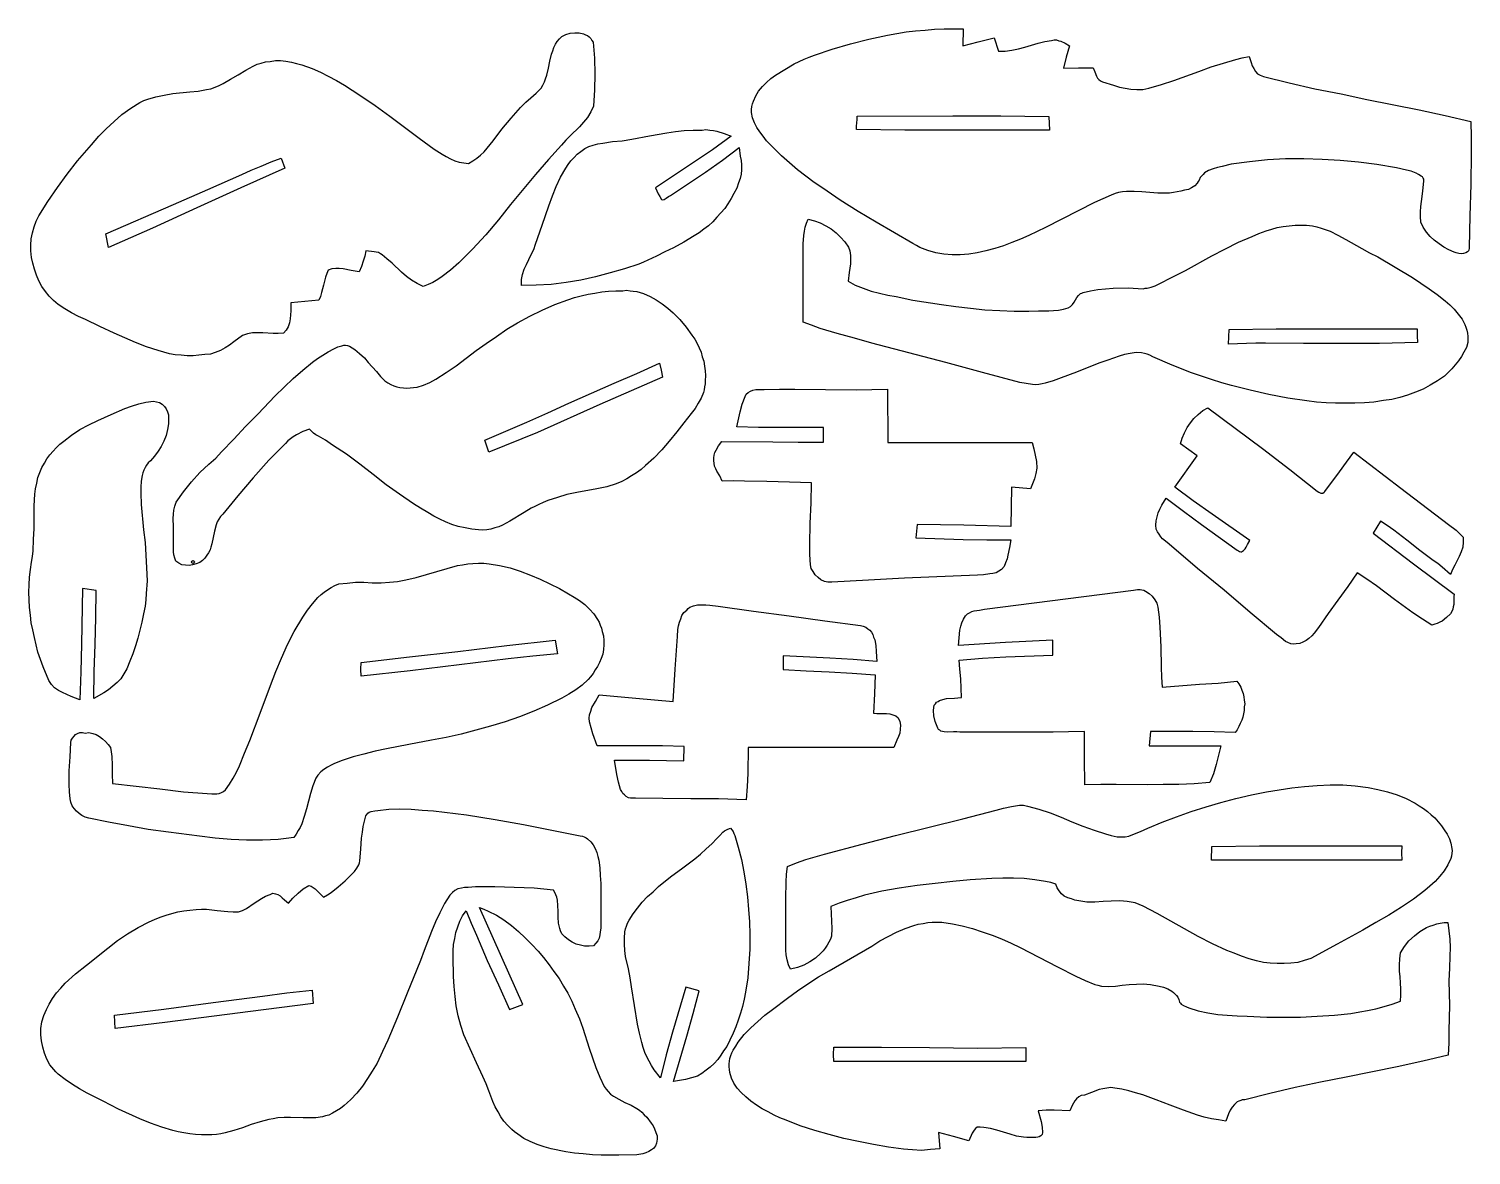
# Model space of a CAD drawing. Extents: x 0 to 156, y 0 to 371.
# Drawn here: x 2.2 to 154.3, y 252.5 to 371.2 of the extents above; entities that cross this region are included whole.
import ezdxf

# ---------------------------------------------------------------- set-up
doc = ezdxf.new("R2010")
doc.units = 0
doc.layers.get('0').update_dxf_attribs({"color": 1, "linetype": 'CONTINUOUS'})

msp = doc.modelspace()

# ---------------------------------------------------------------- linework, layer by layer
for points in [[(85.03, 368.49), (86.91, 369.12), (88.84, 369.66), (90.76, 370.16), (92.73, 370.58), (94.69, 370.92), (95.7, 371.04), (96.7, 371.12), (97.71, 371.21), (98.71, 371.25), (99.71, 371.25), (100.72, 371.25), (100.68, 369.45), (102.31, 369.87), (103.98, 370.29), (104.44, 368.91), (105.15, 368.91), (105.86, 368.99), (106.57, 369.16), (107.24, 369.33), (108.62, 369.74), (109.33, 369.91), (110.04, 370.04), (110.3, 370.08), (110.55, 370.08), (110.8, 370), (111.01, 369.95), (111.47, 369.74), (111.93, 369.45), (111.59, 368.28), (111.3, 367.11), (112.89, 367.15), (113.64, 367.15), (114.44, 367.15), (114.6, 366.73), (114.77, 366.27), (114.9, 366.06), (115.02, 365.9), (115.19, 365.77), (115.4, 365.65), (116.57, 365.31), (117.2, 365.1), (117.82, 364.98), (118.41, 364.89), (119.04, 364.85), (119.66, 364.85), (120.29, 364.98), (121.63, 365.39), (122.93, 365.81), (125.56, 366.77), (126.86, 367.23), (128.16, 367.65), (129.49, 368.03), (130.16, 368.2), (130.87, 368.32), (131.08, 367.69), (131.21, 367.36), (131.38, 367.07), (131.54, 366.77), (131.75, 366.52), (132.05, 366.36), (132.38, 366.23), (135.1, 365.56), (137.82, 364.93), (140.58, 364.39), (143.3, 363.8), (148.82, 362.72), (151.54, 362.13), (154.26, 361.5), (154.3, 359.83), (154.3, 358.16), (154.26, 354.85), (154.17, 351.55), (154.09, 348.2), (154.09, 348.08), (154.05, 347.95), (154, 347.83), (153.92, 347.74), (153.75, 347.62), (153.5, 347.58), (153.25, 347.53), (153, 347.58), (152.71, 347.62), (152.5, 347.7), (151.95, 347.95), (151.41, 348.25), (150.91, 348.58), (150.41, 348.96), (149.99, 349.37), (149.57, 349.83), (149.24, 350.34), (148.99, 350.88), (148.94, 351.47), (148.94, 351.97), (148.99, 352.51), (149.07, 353.06), (149.19, 354.14), (149.32, 355.23), (149.32, 355.4), (149.24, 355.52), (149.15, 355.65), (149.03, 355.73), (148.73, 355.9), (148.48, 356.03), (147.98, 356.23), (147.48, 356.36), (146.43, 356.61), (144.34, 356.95), (142.42, 357.2), (140.49, 357.36), (138.57, 357.49), (136.65, 357.53), (134.72, 357.53), (132.8, 357.45), (130.92, 357.24), (128.99, 356.99), (128.03, 356.74), (127.53, 356.65), (127.07, 356.49), (126.61, 356.32), (126.19, 356.07), (126.02, 355.9), (125.86, 355.73), (125.73, 355.57), (125.6, 355.31), (125.52, 355.15), (125.4, 354.98), (125.14, 354.69), (124.81, 354.48), (124.47, 354.31), (124.06, 354.23), (123.68, 354.14), (122.89, 353.98), (122.47, 353.93), (122.09, 353.93), (121.25, 353.93), (120.42, 353.98), (119.58, 354.06), (118.74, 354.1), (117.95, 354.1), (117.53, 354.06), (117.11, 353.98), (116.74, 353.89), (116.32, 353.72), (114.56, 352.93), (112.85, 352.05), (111.13, 351.17), (109.42, 350.3), (107.66, 349.46), (106.78, 349.08), (105.86, 348.71), (104.98, 348.37), (104.06, 348.08), (103.1, 347.83), (102.18, 347.62), (101.3, 347.49), (100.42, 347.41), (99.55, 347.41), (98.67, 347.49), (97.83, 347.62), (97, 347.87), (96.16, 348.2), (95.78, 348.41), (95.41, 348.62), (91.56, 350.88), (89.63, 352.01), (87.75, 353.18), (85.91, 354.44), (84.99, 355.06), (84.11, 355.73), (83.23, 356.4), (82.4, 357.11), (81.56, 357.87), (80.77, 358.62), (79.97, 359.45), (79.64, 359.92), (79.26, 360.38), (78.97, 360.84), (78.72, 361.34), (78.51, 361.88), (78.38, 362.42), (78.38, 362.76), (78.42, 363.05), (78.51, 363.34), (78.59, 363.64), (78.84, 364.18), (79.14, 364.68), (79.55, 365.19), (79.97, 365.6), (80.43, 366.02), (80.93, 366.36), (81.9, 366.98), (82.9, 367.57), (83.95, 368.07), (84.49, 368.28), (85.03, 368.49)], [(58.39, 370.46), (58.81, 370.66), (59.27, 370.79), (59.77, 370.83), (60.23, 370.83), (60.69, 370.71), (60.9, 370.62), (61.11, 370.54), (61.28, 370.41), (61.44, 370.25), (61.57, 370.04), (61.69, 369.83), (61.78, 368.99), (61.82, 368.15), (61.86, 366.48), (61.82, 364.81), (61.74, 363.09), (61.44, 362.51), (61.11, 361.92), (60.69, 361.42), (60.27, 360.92), (59.27, 359.96), (58.81, 359.5), (58.35, 358.99), (56.97, 357.49), (55.63, 355.9), (52.99, 352.72), (51.7, 351.13), (50.36, 349.54), (48.98, 348.04), (47.51, 346.57), (46.64, 345.82), (45.76, 345.15), (45.3, 344.82), (44.8, 344.52), (44.29, 344.31), (43.75, 344.1), (43.12, 344.4), (42.54, 344.77), (41.99, 345.15), (41.49, 345.61), (40.49, 346.53), (39.94, 346.99), (39.44, 347.41), (39.27, 347.53), (39.07, 347.66), (38.81, 347.7), (38.61, 347.74), (37.73, 347.83), (37.6, 347.28), (37.43, 346.74), (37.27, 346.2), (37.02, 345.65), (36.6, 345.69), (36.18, 345.78), (35.34, 345.95), (34.92, 345.99), (34.55, 345.99), (34.13, 345.95), (33.75, 345.82), (33.59, 345.44), (33.46, 345.07), (33.25, 344.23), (33.04, 343.44), (32.92, 343.02), (32.75, 342.64), (31.29, 342.52), (29.82, 342.35), (29.82, 341.51), (29.78, 341.09), (29.74, 340.67), (29.65, 340.26), (29.53, 339.84), (29.32, 339.5), (29.03, 339.17), (28.48, 339.13), (27.94, 339.13), (26.85, 339.21), (26.31, 339.21), (25.76, 339.21), (25.22, 339.09), (24.72, 338.92), (23.8, 338.25), (23.34, 337.91), (22.88, 337.62), (22.38, 337.33), (21.83, 337.12), (21.33, 336.95), (20.75, 336.91), (20.12, 336.83), (19.49, 336.79), (18.86, 336.79), (18.24, 336.83), (17.61, 336.87), (17.02, 336.99), (16.4, 337.16), (15.81, 337.33), (14.6, 337.71), (13.43, 338.17), (12.3, 338.67), (11.17, 339.17), (9.66, 339.88), (8.16, 340.59), (7.4, 340.93), (6.69, 341.3), (5.98, 341.72), (5.27, 342.18), (4.77, 342.6), (4.31, 343.06), (3.93, 343.56), (3.56, 344.1), (3.22, 344.69), (2.97, 345.28), (2.76, 345.9), (2.59, 346.53), (2.47, 347.16), (2.38, 347.83), (2.38, 348.45), (2.43, 349.12), (2.55, 349.75), (2.72, 350.38), (2.93, 350.96), (3.22, 351.55), (4.18, 353.06), (5.19, 354.52), (6.23, 355.94), (7.32, 357.32), (8.78, 359.04), (9.54, 359.92), (10.33, 360.71), (11.17, 361.5), (12, 362.22), (12.92, 362.88), (13.89, 363.47), (14.3, 363.68), (14.72, 363.85), (15.56, 364.1), (16.44, 364.27), (17.36, 364.43), (19.16, 364.6), (20.03, 364.68), (20.91, 364.85), (21.37, 364.93), (21.83, 365.1), (22.25, 365.27), (22.67, 365.48), (23.46, 365.94), (24.26, 366.4), (25.05, 366.9), (25.85, 367.32), (26.27, 367.53), (26.69, 367.65), (27.15, 367.78), (27.61, 367.82), (28.19, 367.9), (28.73, 367.9), (29.28, 367.86), (29.86, 367.74), (30.41, 367.61), (30.95, 367.44), (32.04, 367.07), (32.92, 366.69), (33.75, 366.27), (34.63, 365.81), (35.47, 365.31), (37.1, 364.27), (38.69, 363.18), (40.24, 362.05), (41.78, 360.88), (43.33, 359.71), (44.92, 358.58), (45.76, 358.03), (46.18, 357.78), (46.64, 357.53), (47.1, 357.32), (47.56, 357.2), (48.06, 357.11), (48.56, 357.07), (49.02, 357.32), (49.44, 357.61), (49.82, 357.95), (50.19, 358.28), (51.15, 359.45), (52.07, 360.67), (53.04, 361.84), (54.04, 362.97), (54.58, 363.51), (55.13, 363.97), (55.67, 364.47), (56.21, 364.98), (56.38, 365.31), (56.55, 365.65), (56.67, 365.98), (56.8, 366.36), (56.97, 367.11), (57.13, 367.86), (57.3, 368.57), (57.43, 368.95), (57.55, 369.28), (57.72, 369.62), (57.89, 369.91), (58.14, 370.2), (58.39, 370.46)], [(89.55, 362.05), (99.63, 362.09), (104.69, 362.09), (109.75, 362.01), (109.84, 360.58), (104.73, 360.58), (99.63, 360.58), (94.57, 360.58), (89.47, 360.63), (89.47, 361), (89.51, 361.34), (89.55, 361.71), (89.55, 362.05)], [(65.79, 359.62), (67.63, 359.96), (69.47, 360.29), (70.39, 360.42), (71.31, 360.54), (72.23, 360.58), (73.2, 360.58), (73.57, 360.63), (73.99, 360.58), (74.37, 360.54), (74.74, 360.46), (75.5, 360.21), (76.25, 359.92), (74.28, 358.49), (72.28, 357.15), (68.26, 354.48), (68.55, 353.85), (68.72, 353.56), (68.89, 353.26), (69.01, 353.22), (69.18, 353.26), (69.39, 353.39), (69.64, 353.56), (69.85, 353.68), (73.53, 356.15), (75.33, 357.41), (76.21, 358.07), (77.09, 358.74), (77.21, 357.82), (77.29, 357.36), (77.34, 356.9), (77.34, 356.4), (77.29, 355.94), (77.21, 355.48), (77.04, 355.02), (76.83, 354.44), (76.54, 353.89), (76.25, 353.35), (75.91, 352.8), (75.58, 352.3), (75.16, 351.84), (74.74, 351.38), (74.33, 350.92), (73.87, 350.5), (73.36, 350.13), (72.86, 349.75), (72.36, 349.42), (71.27, 348.75), (70.18, 348.16), (69.26, 347.74), (68.39, 347.28), (67.47, 346.87), (67.01, 346.66), (66.5, 346.45), (65, 345.95), (63.49, 345.53), (61.94, 345.11), (60.4, 344.77), (58.85, 344.52), (57.26, 344.31), (55.67, 344.23), (54.12, 344.19), (54.12, 344.82), (54.25, 345.36), (54.42, 345.9), (54.67, 346.41), (55.17, 347.45), (55.42, 347.99), (55.63, 348.54), (56.3, 350.55), (57.01, 352.6), (57.39, 353.64), (57.8, 354.64), (58.26, 355.61), (58.81, 356.57), (59.06, 356.95), (59.35, 357.32), (59.69, 357.7), (60.02, 358.03), (60.4, 358.33), (60.82, 358.62), (61.23, 358.83), (61.69, 358.99), (62.2, 359.12), (62.7, 359.2), (63.74, 359.37), (64.75, 359.45), (65.79, 359.62)], [(24.64, 355.9), (25.64, 356.36), (26.69, 356.78), (27.73, 357.24), (28.78, 357.61), (29.19, 356.57), (24.55, 354.48), (19.91, 352.39), (15.22, 350.25), (10.58, 348.2), (10.29, 349.63), (17.44, 352.72), (21.04, 354.31), (24.64, 355.9)], [(84.36, 351.17), (85.03, 351.01), (85.62, 350.8), (86.25, 350.5), (86.79, 350.17), (87.33, 349.75), (87.79, 349.29), (88.25, 348.79), (88.63, 348.25), (88.76, 347.83), (88.84, 347.37), (88.84, 346.95), (88.84, 346.49), (88.71, 345.57), (88.59, 344.65), (89.34, 344.23), (90.18, 343.9), (91.01, 343.6), (91.89, 343.39), (92.77, 343.18), (93.65, 343.02), (95.41, 342.64), (98.42, 342.18), (99.96, 341.97), (101.51, 341.8), (103.02, 341.64), (104.57, 341.55), (106.11, 341.47), (107.66, 341.47), (108.66, 341.51), (109.75, 341.51), (110.25, 341.55), (110.76, 341.6), (111.3, 341.68), (111.8, 341.85), (112.05, 341.97), (112.26, 342.18), (112.43, 342.43), (112.55, 342.68), (112.72, 342.93), (112.89, 343.14), (113.1, 343.35), (113.22, 343.39), (113.39, 343.44), (114.14, 343.64), (114.94, 343.77), (115.73, 343.85), (116.53, 343.9), (118.12, 343.94), (119.71, 343.85), (119.92, 343.9), (120.13, 343.9), (120.54, 344.02), (120.96, 344.15), (121.38, 344.36), (122.76, 345.07), (124.18, 345.78), (126.94, 347.33), (128.32, 348.04), (129.75, 348.75), (131.21, 349.37), (131.92, 349.67), (132.67, 349.96), (133.26, 350.13), (133.84, 350.3), (134.47, 350.42), (135.1, 350.5), (135.73, 350.55), (136.31, 350.55), (136.94, 350.55), (137.57, 350.5), (138.03, 350.38), (138.49, 350.25), (139.41, 349.92), (140.24, 349.5), (141.08, 349.04), (142.75, 348.08), (143.59, 347.62), (144.47, 347.2), (146.27, 346.11), (148.11, 345.02), (148.99, 344.44), (149.86, 343.85), (150.7, 343.23), (151.54, 342.56), (152.04, 342.14), (152.5, 341.68), (152.92, 341.18), (153.34, 340.63), (153.63, 340.09), (153.75, 339.8), (153.84, 339.5), (153.92, 339.17), (153.96, 338.83), (153.96, 338.5), (153.96, 338.17), (153.8, 337.66), (153.54, 337.16), (153.29, 336.7), (152.96, 336.24), (152.62, 335.82), (152.25, 335.4), (151.49, 334.65), (150.74, 334.15), (149.99, 333.69), (149.24, 333.27), (148.44, 332.94), (147.6, 332.64), (146.77, 332.39), (145.93, 332.18), (145.05, 332.06), (144.05, 331.89), (143.05, 331.81), (142.04, 331.77), (141, 331.77), (139.99, 331.77), (138.99, 331.81), (137.98, 331.89), (136.98, 332.02), (134.97, 332.31), (132.97, 332.69), (131, 333.15), (129.03, 333.65), (127.99, 333.94), (126.9, 334.28), (124.81, 334.99), (122.76, 335.78), (120.71, 336.66), (120.42, 336.83), (120.13, 336.95), (119.83, 337.04), (119.54, 337.08), (118.95, 337.12), (118.33, 337.04), (117.74, 336.91), (117.16, 336.74), (115.98, 336.33), (115.15, 336.03), (114.31, 335.74), (112.68, 335.07), (111.05, 334.44), (110.21, 334.15), (109.38, 333.9), (109.04, 333.82), (108.71, 333.77), (108.37, 333.73), (108.04, 333.77), (107.37, 333.86), (106.7, 333.98), (102.77, 335.03), (98.88, 336.07), (94.99, 337.08), (91.1, 338.12), (89.26, 338.63), (87.42, 339.13), (85.62, 339.67), (84.74, 340.01), (83.86, 340.34), (83.86, 344.02), (83.86, 347.7), (83.86, 348.58), (83.9, 349.46), (83.99, 349.92), (84.07, 350.34), (84.2, 350.76), (84.36, 351.17)], [(53.7, 340.26), (55, 340.97), (56.3, 341.6), (57.64, 342.18), (59.02, 342.68), (59.73, 342.93), (60.44, 343.1), (61.15, 343.27), (61.86, 343.39), (62.61, 343.52), (63.32, 343.6), (64.08, 343.64), (64.83, 343.64), (65.21, 343.69), (65.58, 343.64), (65.92, 343.6), (66.29, 343.56), (67.01, 343.35), (67.72, 343.02), (68.34, 342.68), (68.97, 342.26), (69.56, 341.8), (70.14, 341.3), (70.85, 340.59), (71.52, 339.8), (72.11, 338.96), (72.4, 338.54), (72.65, 338.08), (72.86, 337.62), (73.07, 337.16), (73.2, 336.66), (73.36, 336.2), (73.45, 335.7), (73.49, 335.2), (73.53, 334.69), (73.49, 334.15), (73.49, 333.82), (73.45, 333.52), (73.41, 333.19), (73.32, 332.9), (73.07, 332.31), (72.78, 331.77), (72.44, 331.22), (72.02, 330.68), (71.27, 329.72), (70.52, 328.75), (69.72, 327.79), (68.93, 326.87), (68.09, 325.99), (67.21, 325.2), (66.75, 324.78), (66.25, 324.45), (65.75, 324.11), (65.25, 323.82), (64.71, 323.53), (64.12, 323.28), (63.12, 322.98), (62.07, 322.77), (59.98, 322.36), (58.93, 322.15), (57.93, 321.85), (56.93, 321.52), (56.42, 321.31), (55.96, 321.1), (55.55, 320.89), (55.17, 320.72), (54.42, 320.26), (52.91, 319.34), (52.12, 318.93), (51.74, 318.76), (51.32, 318.63), (50.9, 318.51), (50.48, 318.42), (50.02, 318.38), (49.61, 318.42), (48.89, 318.51), (48.18, 318.63), (47.47, 318.8), (46.8, 319.01), (46.13, 319.26), (45.51, 319.55), (44.88, 319.89), (44.25, 320.26), (43.5, 320.72), (42.75, 321.18), (41.28, 322.19), (39.86, 323.19), (38.48, 324.28), (37.1, 325.37), (35.68, 326.41), (34.21, 327.37), (33.46, 327.88), (32.71, 328.29), (32.46, 328.46), (32.21, 328.63), (32, 328.84), (31.79, 329.05), (31.08, 328.8), (30.41, 328.46), (30.07, 328.25), (29.78, 328.04), (29.49, 327.83), (29.24, 327.54), (28.36, 326.66), (27.48, 325.78), (25.85, 323.9), (24.22, 322.02), (22.63, 320.1), (22.38, 319.85), (22.21, 319.55), (22.04, 319.26), (21.92, 318.97), (21.75, 318.3), (21.62, 317.63), (21.46, 316.96), (21.37, 316.62), (21.29, 316.33), (21.12, 316), (20.95, 315.75), (20.75, 315.45), (20.49, 315.2), (20.2, 314.99), (19.83, 314.83), (19.45, 314.74), (19.07, 314.66), (18.7, 314.7), (18.32, 314.74), (17.99, 314.91), (17.69, 315.12), (17.57, 315.45), (17.48, 315.79), (17.44, 316.12), (17.44, 316.5), (17.44, 317.21), (17.44, 317.92), (17.44, 318.34), (17.44, 318.76), (17.4, 319.64), (17.44, 320.1), (17.48, 320.51), (17.57, 320.93), (17.73, 321.35), (18.49, 322.44), (19.32, 323.48), (20.2, 324.49), (21.16, 325.37), (21.88, 325.99), (22.5, 326.66), (23.8, 328), (25.01, 329.34), (26.31, 330.64), (28.15, 332.56), (29.11, 333.48), (30.07, 334.4), (31.08, 335.28), (32.08, 336.12), (32.62, 336.49), (33.17, 336.83), (33.75, 337.2), (34.34, 337.5), (34.76, 337.71), (35.18, 337.83), (35.39, 337.91), (35.59, 337.91), (35.8, 337.87), (36.01, 337.79), (36.56, 337.45), (37.06, 337.04), (37.56, 336.58), (37.98, 336.07), (38.86, 335.11), (39.27, 334.61), (39.73, 334.15), (40.03, 333.94), (40.36, 333.77), (40.66, 333.61), (40.99, 333.52), (41.32, 333.44), (41.7, 333.4), (42.04, 333.36), (42.41, 333.4), (42.75, 333.44), (43.12, 333.48), (43.79, 333.69), (44.46, 333.98), (45.09, 334.32), (46.18, 335.03), (47.26, 335.74), (49.36, 337.33), (50.4, 338.08), (51.49, 338.83), (52.58, 339.59), (53.7, 340.26)], [(128.78, 339.55), (133.72, 339.63), (138.7, 339.63), (148.61, 339.63), (148.61, 338.88), (148.65, 338.17), (144.64, 338.08), (140.62, 338.08), (136.6, 338.08), (132.59, 338.12), (131.59, 338.12), (130.62, 338.08), (128.7, 338), (128.74, 338.79), (128.78, 339.55)], [(59.14, 331.77), (61.53, 332.85), (63.91, 333.9), (66.29, 334.9), (68.68, 335.99), (68.85, 335.28), (69.01, 334.53), (65.71, 333.1), (62.4, 331.64), (55.84, 328.71), (50.69, 326.62), (50.28, 327.88), (54.71, 329.8), (56.93, 330.76), (59.14, 331.77)], [(77.71, 332.48), (77.84, 332.73), (78.05, 332.9), (78.3, 333.06), (78.55, 333.15), (78.84, 333.23), (79.14, 333.23), (79.72, 333.23), (81.35, 333.27), (82.98, 333.27), (86.2, 333.23), (89.47, 333.19), (91.1, 333.23), (92.73, 333.27), (92.77, 327.63), (108, 327.63), (108.16, 326.96), (108.33, 326.29), (108.46, 325.62), (108.5, 324.95), (108.37, 324.36), (108.25, 323.82), (108.04, 323.28), (107.83, 322.77), (105.82, 322.94), (105.74, 318.8), (100.8, 318.93), (95.87, 319.01), (95.78, 318.3), (95.74, 317.59), (100.72, 317.42), (103.23, 317.38), (105.74, 317.38), (105.61, 316.58), (105.44, 315.75), (105.36, 315.37), (105.19, 314.95), (105.03, 314.58), (104.77, 314.24), (104.48, 314.07), (104.19, 313.91), (103.85, 313.82), (103.52, 313.78), (102.85, 313.7), (102.22, 313.66), (94.53, 313.32), (90.72, 313.11), (86.87, 312.9), (86.45, 312.9), (86.08, 312.99), (85.7, 313.15), (85.41, 313.4), (85.12, 313.7), (84.91, 314.03), (84.7, 314.37), (84.61, 314.74), (84.53, 315.83), (84.53, 316.92), (84.57, 319.09), (84.7, 321.27), (84.74, 323.4), (82.4, 323.44), (80.01, 323.53), (77.67, 323.57), (76.5, 323.61), (75.29, 323.57), (75.04, 324.11), (74.74, 324.61), (74.62, 324.86), (74.49, 325.16), (74.45, 325.45), (74.41, 325.7), (74.41, 326.04), (74.45, 326.29), (74.53, 326.58), (74.66, 326.83), (74.91, 327.29), (75.25, 327.75), (80.64, 327.71), (83.32, 327.67), (85.99, 327.67), (85.99, 329.21), (81.44, 329.21), (79.14, 329.21), (76.83, 329.3), (77.21, 330.89), (77.42, 331.68), (77.71, 332.48)], [(9.45, 329.97), (10.87, 330.59), (12.3, 331.22), (13.01, 331.47), (13.76, 331.72), (14.51, 331.89), (15.31, 331.98), (15.64, 331.93), (15.94, 331.85), (16.23, 331.68), (16.48, 331.43), (16.65, 331.18), (16.81, 330.89), (16.9, 330.55), (16.9, 330.22), (16.9, 329.59), (16.81, 329.01), (16.65, 328.38), (16.4, 327.79), (16.14, 327.21), (15.81, 326.71), (15.43, 326.2), (15.02, 325.7), (14.76, 325.49), (14.6, 325.24), (14.43, 324.99), (14.3, 324.74), (14.18, 324.45), (14.14, 324.15), (14.01, 323.57), (13.97, 322.94), (13.97, 322.31), (14.01, 321.1), (14.26, 318.42), (14.43, 317.08), (14.51, 315.75), (14.6, 314.41), (14.64, 313.07), (14.56, 311.73), (14.51, 311.06), (14.43, 310.39), (14.26, 309.56), (14.1, 308.68), (13.89, 307.84), (13.68, 307), (13.43, 306.21), (13.13, 305.37), (12.84, 304.58), (12.51, 303.78), (12.21, 303.24), (11.88, 302.74), (11.5, 302.32), (11.04, 301.94), (10.58, 301.57), (10.08, 301.23), (9.03, 300.65), (9.08, 303.49), (9.16, 306.34), (9.24, 309.18), (9.29, 312.02), (7.82, 312.23), (7.74, 306.38), (7.65, 303.45), (7.57, 300.52), (6.65, 300.86), (6.19, 301.07), (5.73, 301.27), (5.31, 301.48), (4.89, 301.78), (4.56, 302.11), (4.27, 302.53), (3.68, 303.99), (3.14, 305.54), (2.93, 306.29), (2.76, 307.09), (2.59, 307.88), (2.43, 308.64), (2.34, 309.43), (2.26, 310.23), (2.22, 311.06), (2.17, 311.86), (2.22, 312.65), (2.26, 313.45), (2.34, 314.24), (2.47, 315.04), (2.55, 315.62), (2.64, 316.21), (2.68, 317.42), (2.72, 318.59), (2.72, 319.8), (2.72, 320.97), (2.8, 322.19), (2.89, 322.77), (3.01, 323.36), (3.14, 323.94), (3.35, 324.49), (3.56, 324.99), (3.81, 325.45), (4.06, 325.91), (4.39, 326.33), (4.73, 326.71), (5.06, 327.08), (5.44, 327.46), (5.86, 327.79), (6.69, 328.42), (7.57, 329.01), (8.49, 329.51), (9.45, 329.97)], [(126.52, 331.31), (132.3, 327), (135.18, 324.78), (138.07, 322.52), (138.24, 322.4), (138.44, 322.31), (138.57, 322.31), (138.65, 322.31), (138.78, 322.4), (138.86, 322.48), (140.41, 324.53), (141.16, 325.58), (141.92, 326.62), (146.89, 322.82), (151.91, 319.01), (152.71, 318.38), (153.08, 318.05), (153.46, 317.67), (153.46, 317.42), (153.46, 317.13), (153.42, 316.62), (153.25, 316.12), (153.04, 315.62), (152.58, 314.7), (152.33, 314.24), (152.12, 313.74), (151.24, 314.49), (150.78, 314.87), (150.28, 315.2), (148.9, 316.25), (147.52, 317.34), (146.14, 318.38), (145.43, 318.88), (144.72, 319.34), (143.97, 318.09), (148.23, 314.83), (152.5, 311.65), (152.46, 311.4), (152.46, 311.1), (152.46, 310.56), (152.41, 310.31), (152.37, 310.06), (152.25, 309.81), (152.12, 309.56), (151.7, 309.18), (151.24, 308.8), (150.99, 308.68), (150.7, 308.55), (150.45, 308.47), (150.16, 308.39), (149.15, 309.01), (148.15, 309.68), (146.22, 311.1), (144.3, 312.53), (143.3, 313.24), (142.29, 313.91), (141.29, 312.44), (140.24, 311.02), (139.2, 309.6), (138.19, 308.13), (137.73, 307.55), (137.48, 307.26), (137.19, 306.96), (136.9, 306.75), (136.56, 306.59), (136.23, 306.46), (135.85, 306.42), (135.52, 306.38), (135.27, 306.42), (134.97, 306.54), (134.72, 306.67), (134.26, 307.05), (133.76, 307.38), (131, 309.72), (128.24, 312.07), (125.44, 314.37), (122.68, 316.71), (122.22, 317.08), (121.76, 317.5), (121.55, 317.71), (121.38, 317.96), (121.21, 318.21), (121.09, 318.51), (121.05, 318.93), (121.09, 319.39), (121.17, 319.8), (121.3, 320.22), (121.46, 320.6), (121.67, 321.02), (122.13, 321.77), (123.97, 320.39), (125.86, 319.01), (129.62, 316.29), (129.75, 316.21), (129.87, 316.16), (130, 316.12), (130.08, 316.12), (130.29, 316.25), (130.46, 316.42), (130.58, 316.62), (130.71, 316.88), (130.96, 317.29), (126.98, 320.1), (124.98, 321.48), (123.05, 322.94), (125.4, 326.24), (123.64, 327.5), (123.81, 328.09), (124.06, 328.67), (124.35, 329.21), (124.68, 329.72), (125.06, 330.18), (125.52, 330.59), (125.98, 331.01), (126.52, 331.31)], [(41.95, 313.15), (43.04, 313.4), (44.13, 313.74), (46.3, 314.37), (47.39, 314.66), (47.93, 314.74), (48.48, 314.83), (49.02, 314.87), (49.61, 314.91), (50.15, 314.91), (50.74, 314.83), (51.82, 314.66), (52.95, 314.41), (54, 314.07), (55.09, 313.66), (56.09, 313.24), (57.13, 312.74), (58.14, 312.23), (59.1, 311.69), (59.69, 311.35), (60.27, 310.98), (60.82, 310.56), (61.32, 310.06), (61.78, 309.56), (62.15, 308.97), (62.32, 308.68), (62.45, 308.39), (62.57, 308.05), (62.66, 307.72), (62.78, 307.26), (62.82, 306.75), (62.82, 306.29), (62.78, 305.83), (62.7, 305.33), (62.53, 304.87), (62.36, 304.45), (62.15, 304.04), (61.9, 303.66), (61.69, 303.28), (61.4, 302.95), (61.15, 302.65), (60.52, 302.07), (59.85, 301.57), (59.14, 301.11), (58.39, 300.69), (56.88, 299.94), (55.42, 299.31), (53.91, 298.72), (52.41, 298.18), (50.86, 297.72), (49.31, 297.3), (47.77, 296.88), (46.18, 296.55), (44.63, 296.26), (42.24, 295.8), (39.9, 295.34), (38.69, 295.08), (37.52, 294.79), (36.39, 294.5), (35.22, 294.12), (34.42, 293.79), (34.05, 293.62), (33.67, 293.41), (33.29, 293.16), (32.96, 292.91), (32.67, 292.57), (32.46, 292.24), (32.12, 291.45), (31.87, 290.65), (31.45, 289.02), (31.2, 288.22), (30.95, 287.43), (30.78, 287.05), (30.58, 286.72), (30.37, 286.34), (30.11, 286.01), (29.32, 285.88), (28.48, 285.8), (27.65, 285.76), (26.81, 285.72), (25.14, 285.72), (23.51, 285.8), (21.83, 285.92), (20.16, 286.13), (16.9, 286.55), (14.76, 286.84), (12.67, 287.22), (10.58, 287.6), (8.49, 288.02), (8.11, 288.14), (7.78, 288.31), (7.49, 288.52), (7.19, 288.77), (6.94, 289.06), (6.73, 289.35), (6.61, 289.73), (6.52, 290.07), (6.48, 290.82), (6.44, 291.57), (6.44, 293.03), (6.52, 294.5), (6.61, 296), (6.65, 296.26), (6.78, 296.46), (6.94, 296.67), (7.11, 296.84), (7.32, 296.97), (7.57, 297.05), (7.82, 297.05), (8.11, 297.01), (8.49, 297.05), (8.91, 296.97), (9.29, 296.84), (9.62, 296.63), (9.95, 296.38), (10.25, 296.13), (10.54, 295.8), (10.79, 295.5), (10.87, 295.04), (10.92, 294.54), (10.96, 293.62), (10.96, 292.66), (11, 291.7), (15.98, 291.11), (18.49, 290.82), (21, 290.65), (21.46, 290.61), (22, 290.61), (22.25, 290.65), (22.5, 290.73), (22.71, 290.86), (22.92, 291.03), (23.34, 291.61), (23.72, 292.24), (24.09, 292.87), (24.38, 293.54), (24.93, 294.88), (25.47, 296.21), (26.56, 299.1), (27.65, 302.03), (28.23, 303.49), (28.82, 304.91), (29.45, 306.34), (30.16, 307.72), (31.08, 309.22), (31.58, 309.97), (32.08, 310.64), (32.67, 311.31), (33, 311.61), (33.34, 311.86), (33.67, 312.11), (34.05, 312.36), (34.46, 312.57), (34.88, 312.74), (35.76, 312.82), (36.64, 312.9), (37.52, 312.9), (38.4, 312.86), (39.32, 312.86), (40.2, 312.9), (41.07, 312.99), (41.95, 313.15)], [(19.49, 315.2), (19.62, 315.12), (19.66, 315.04), (19.62, 314.95), (19.49, 314.87), (19.37, 314.95), (19.32, 315.04), (19.37, 315.12), (19.49, 315.2)], [(118.7, 312.07), (118.91, 312.11), (119.12, 312.15), (119.37, 312.15), (119.58, 312.11), (119.79, 312.07), (119.96, 311.98), (120.33, 311.73), (120.67, 311.44), (120.92, 311.06), (121.13, 310.69), (121.25, 310.27), (121.38, 309.22), (121.46, 308.18), (121.55, 306.08), (121.59, 303.95), (121.63, 302.91), (121.71, 301.86), (125.65, 302.15), (127.61, 302.28), (129.58, 302.49), (129.79, 302.19), (130, 301.86), (130.12, 301.53), (130.25, 301.19), (130.33, 300.81), (130.37, 300.48), (130.41, 300.1), (130.37, 299.77), (130.37, 299.39), (130.29, 299.02), (130.21, 298.68), (130.12, 298.35), (129.95, 298.01), (129.79, 297.68), (129.62, 297.34), (129.41, 297.05), (127.19, 297.13), (124.94, 297.18), (120.46, 297.18), (120.33, 295.67), (127.9, 295.67), (127.65, 294.67), (127.4, 293.7), (127.11, 292.7), (126.73, 291.78), (125.1, 291.65), (123.47, 291.57), (121.8, 291.57), (120.17, 291.53), (116.86, 291.57), (115.23, 291.57), (113.56, 291.53), (113.52, 294.37), (113.52, 297.18), (111.84, 297.13), (110.21, 297.09), (106.95, 297.09), (103.65, 297.09), (100.38, 297.09), (100.05, 297.13), (99.71, 297.13), (99.04, 297.09), (98.71, 297.13), (98.38, 297.22), (98.25, 297.3), (98.12, 297.38), (98.04, 297.51), (97.96, 297.68), (97.75, 298.22), (97.62, 298.81), (97.58, 299.39), (97.62, 299.69), (97.66, 299.94), (97.79, 300.1), (97.92, 300.27), (98.08, 300.35), (98.21, 300.44), (98.58, 300.56), (98.96, 300.65), (99.8, 300.69), (100.17, 300.73), (100.55, 300.77), (100.47, 302.74), (100.38, 303.74), (100.3, 304.7), (102.77, 304.91), (105.23, 305.04), (110.17, 305.21), (110.17, 306.8), (105.19, 306.54), (100.22, 306.25), (100.3, 307.05), (100.38, 307.84), (100.47, 308.26), (100.59, 308.64), (100.76, 309.01), (100.97, 309.35), (101.18, 309.56), (101.39, 309.68), (101.64, 309.81), (101.89, 309.89), (102.43, 309.97), (102.98, 310.06), (118.7, 312.07)], [(71.56, 309.97), (71.73, 310.14), (71.9, 310.27), (72.28, 310.43), (72.69, 310.52), (73.11, 310.52), (73.57, 310.52), (73.99, 310.48), (74.87, 310.39), (78.59, 309.85), (82.36, 309.35), (86.12, 308.85), (89.88, 308.34), (90.18, 308.26), (90.47, 308.18), (90.68, 308.01), (90.89, 307.84), (91.06, 307.63), (91.18, 307.38), (91.26, 307.13), (91.39, 306.84), (91.52, 306.25), (91.56, 305.62), (91.6, 304.54), (89.13, 304.75), (86.66, 304.91), (81.73, 305.16), (81.73, 304.41), (81.73, 303.7), (84.15, 303.58), (86.58, 303.45), (89.01, 303.32), (91.43, 303.16), (91.35, 301.15), (91.26, 299.1), (91.6, 299.06), (91.93, 299.06), (92.65, 299.06), (92.98, 299.02), (93.31, 298.93), (93.61, 298.81), (93.86, 298.6), (94.03, 298.22), (94.11, 297.84), (94.07, 297.43), (94.03, 297.01), (93.9, 296.63), (93.73, 296.26), (93.4, 295.5), (85.74, 295.5), (78.05, 295.5), (78.01, 292.74), (77.92, 291.36), (77.84, 289.98), (74.91, 290.07), (71.98, 290.07), (69.06, 290.11), (66.17, 290.15), (65.88, 290.15), (65.63, 290.15), (65.42, 290.19), (65.17, 290.32), (65, 290.48), (64.83, 290.65), (64.71, 290.86), (64.58, 291.07), (64.37, 291.82), (64.2, 292.62), (63.95, 294.16), (67.63, 294.16), (69.43, 294.12), (71.27, 294.08), (71.31, 295.59), (69.01, 295.67), (66.71, 295.67), (62.11, 295.67), (61.65, 296.92), (61.48, 297.55), (61.32, 298.18), (61.28, 298.56), (61.32, 298.93), (61.44, 299.31), (61.57, 299.69), (61.94, 300.35), (62.32, 301.02), (66.21, 300.69), (68.18, 300.52), (70.14, 300.35), (70.35, 303.74), (70.6, 307.17), (70.64, 307.93), (70.69, 308.3), (70.81, 308.68), (70.94, 309.05), (71.06, 309.39), (71.27, 309.72), (71.56, 309.97)], [(37.23, 304.45), (42.33, 305.04), (47.43, 305.62), (52.58, 306.25), (57.68, 306.8), (57.93, 305.37), (55.34, 305.12), (52.74, 304.83), (47.56, 304.2), (42.41, 303.58), (37.23, 302.99), (37.18, 303.74), (37.23, 304.45)], [(132.71, 290.82), (134.05, 291.03), (135.39, 291.24), (136.73, 291.36), (138.07, 291.49), (139.41, 291.53), (140.75, 291.53), (142.08, 291.45), (143.42, 291.28), (144.47, 291.07), (145.47, 290.82), (146.48, 290.48), (147.44, 290.11), (148.4, 289.61), (148.82, 289.35), (149.28, 289.06), (149.7, 288.73), (150.07, 288.39), (150.45, 288.06), (150.83, 287.64), (151.16, 287.22), (151.45, 286.8), (151.75, 286.34), (152, 285.84), (152.16, 285.38), (152.25, 284.84), (152.29, 284.59), (152.25, 284.34), (152.21, 284.04), (152.16, 283.79), (151.83, 283.12), (151.45, 282.49), (150.99, 281.91), (150.49, 281.37), (149.95, 280.86), (149.4, 280.4), (148.23, 279.48), (146.94, 278.65), (145.6, 277.81), (144.26, 277.02), (142.88, 276.22), (140.16, 274.76), (137.4, 273.25), (136.69, 273.04), (136.02, 272.83), (135.27, 272.75), (134.56, 272.71), (133.84, 272.71), (133.09, 272.75), (132.38, 272.83), (131.67, 273), (130.87, 273.21), (130.08, 273.5), (129.29, 273.79), (128.53, 274.09), (127.03, 274.8), (125.52, 275.55), (124.06, 276.35), (122.63, 277.18), (121.17, 277.98), (119.71, 278.77), (119.29, 278.94), (118.87, 279.11), (118.45, 279.19), (118.03, 279.23), (117.62, 279.27), (117.2, 279.32), (116.32, 279.27), (115.48, 279.23), (114.6, 279.19), (113.77, 279.19), (113.35, 279.23), (112.93, 279.32), (112.51, 279.4), (112.14, 279.52), (111.76, 279.65), (111.38, 279.82), (111.09, 280.07), (110.84, 280.36), (110.63, 280.7), (110.51, 281.07), (109.96, 281.24), (109.42, 281.37), (108.29, 281.53), (107.16, 281.66), (106.03, 281.7), (104.9, 281.7), (103.73, 281.66), (101.47, 281.53), (99.63, 281.37), (97.75, 281.16), (95.87, 280.95), (93.98, 280.65), (92.14, 280.32), (90.3, 279.9), (89.42, 279.65), (88.5, 279.36), (87.63, 279.06), (86.75, 278.73), (86.83, 277.18), (86.87, 276.39), (86.83, 275.59), (86.71, 275.26), (86.54, 274.97), (86.37, 274.63), (86.16, 274.34), (85.95, 274.05), (85.7, 273.79), (85.16, 273.29), (84.53, 272.87), (83.9, 272.54), (83.23, 272.29), (82.52, 272.12), (82.31, 272.58), (82.15, 273.08), (82.06, 273.63), (82.02, 274.13), (82.02, 275.22), (82.02, 276.26), (82.02, 279.61), (82.06, 281.28), (82.1, 282.12), (82.19, 282.95), (83.15, 283.33), (84.11, 283.67), (86.08, 284.25), (90.05, 285.3), (93.57, 286.22), (97.12, 287.1), (100.68, 287.97), (104.19, 288.89), (104.98, 289.1), (105.82, 289.27), (106.24, 289.35), (106.66, 289.4), (107.08, 289.4), (107.49, 289.31), (108.71, 288.98), (109.88, 288.6), (111.05, 288.14), (112.18, 287.64), (113.35, 287.18), (114.52, 286.76), (115.73, 286.38), (116.32, 286.22), (116.95, 286.05), (117.36, 286.05), (117.82, 286.05), (118.2, 286.13), (118.62, 286.3), (119.41, 286.64), (120.21, 286.97), (121.71, 287.6), (123.22, 288.18), (124.77, 288.73), (126.36, 289.23), (127.9, 289.69), (129.49, 290.11), (131.13, 290.48), (132.71, 290.82)], [(38.98, 288.85), (40.15, 288.98), (41.32, 289.02), (42.5, 288.98), (43.67, 288.89), (44.84, 288.81), (46.01, 288.68), (48.35, 288.39), (51.36, 287.89), (54.33, 287.35), (60.31, 286.18), (60.56, 286.13), (60.73, 286.05), (60.94, 285.97), (61.11, 285.84), (61.44, 285.55), (61.69, 285.21), (61.9, 284.84), (62.07, 284.42), (62.2, 284), (62.28, 283.62), (62.4, 282.79), (62.45, 281.99), (62.49, 281.16), (62.49, 280.36), (62.49, 278.73), (62.49, 277.1), (62.49, 276.43), (62.45, 276.05), (62.4, 275.72), (62.32, 275.38), (62.2, 275.09), (61.99, 274.84), (61.74, 274.59), (61.28, 274.55), (60.77, 274.55), (60.36, 274.63), (59.9, 274.76), (59.48, 274.97), (59.1, 275.22), (58.72, 275.51), (58.39, 275.84), (58.26, 276.14), (58.18, 276.39), (58.1, 276.68), (58.05, 276.97), (58.01, 277.6), (58.01, 278.19), (57.97, 278.81), (57.93, 279.4), (57.85, 279.69), (57.76, 279.94), (57.64, 280.19), (57.51, 280.45), (55.46, 280.65), (53.37, 280.74), (51.32, 280.78), (49.27, 280.78), (48.52, 280.74), (48.14, 280.74), (47.81, 280.65), (47.43, 280.57), (47.1, 280.4), (46.85, 280.19), (46.59, 279.9), (46.01, 279.02), (45.51, 278.06), (45.05, 277.1), (44.63, 276.1), (43.88, 274.09), (43.5, 273.04), (43.08, 272.08), (42.08, 269.57), (41.07, 267.06), (40.03, 264.63), (39.48, 263.42), (38.9, 262.21), (38.4, 261.37), (37.89, 260.58), (37.35, 259.78), (36.77, 259.03), (36.14, 258.36), (35.76, 258.03), (35.43, 257.73), (35.05, 257.44), (34.63, 257.19), (34.21, 256.94), (33.8, 256.73), (33.46, 256.65), (33.13, 256.56), (32.46, 256.44), (31.79, 256.44), (31.12, 256.44), (29.78, 256.48), (29.11, 256.48), (28.44, 256.44), (27.94, 256.35), (27.48, 256.27), (26.56, 256.02), (25.64, 255.73), (24.72, 255.39), (23.8, 255.1), (22.88, 254.85), (22.42, 254.76), (21.96, 254.68), (21.46, 254.64), (21, 254.64), (20.37, 254.64), (19.74, 254.68), (19.16, 254.76), (18.53, 254.85), (17.94, 254.97), (17.36, 255.1), (16.19, 255.47), (15.02, 255.89), (13.89, 256.35), (11.63, 257.36), (10, 258.19), (8.32, 259.03), (7.53, 259.49), (6.78, 259.95), (6.02, 260.49), (5.27, 261.04), (5.02, 261.29), (4.81, 261.54), (4.39, 262.04), (4.06, 262.63), (3.81, 263.25), (3.64, 263.88), (3.51, 264.55), (3.43, 265.18), (3.43, 265.85), (3.56, 266.56), (3.76, 267.23), (4.02, 267.86), (4.31, 268.44), (4.68, 269.03), (5.1, 269.61), (5.56, 270.11), (6.02, 270.62), (7.11, 271.62), (8.24, 272.54), (10.5, 274.34), (11.54, 275.13), (12.59, 275.84), (13.72, 276.51), (14.85, 277.1), (15.43, 277.35), (16.02, 277.6), (16.65, 277.81), (17.27, 277.98), (17.9, 278.14), (18.53, 278.27), (19.16, 278.35), (19.83, 278.4), (20.37, 278.44), (20.91, 278.44), (22.04, 278.31), (23.17, 278.19), (23.72, 278.14), (24.3, 278.14), (24.72, 278.31), (25.14, 278.52), (25.93, 279.06), (26.73, 279.57), (27.15, 279.82), (27.61, 279.99), (27.9, 280.11), (28.19, 280.07), (28.44, 279.99), (28.69, 279.86), (28.9, 279.65), (29.15, 279.44), (29.57, 279.06), (30.03, 279.61), (30.58, 280.11), (31.12, 280.57), (31.7, 280.95), (31.96, 280.86), (32.16, 280.74), (32.37, 280.57), (32.54, 280.4), (32.92, 280.03), (33.25, 279.69), (33.67, 279.94), (34.05, 280.19), (34.8, 280.78), (35.55, 281.41), (36.22, 282.08), (36.51, 282.41), (36.77, 282.75), (36.97, 283.12), (37.06, 283.33), (37.1, 283.54), (37.18, 284.75), (37.27, 285.92), (37.35, 286.55), (37.43, 287.14), (37.56, 287.72), (37.73, 288.27), (37.81, 288.43), (37.94, 288.56), (38.06, 288.68), (38.27, 288.73), (38.65, 288.81), (38.98, 288.85)], [(74.74, 285.88), (75.04, 286.22), (75.37, 286.55), (75.54, 286.68), (75.75, 286.8), (75.91, 286.89), (76.17, 286.97), (76.33, 286.8), (76.46, 286.64), (76.54, 286.43), (76.63, 286.22), (77, 284.96), (77.34, 283.67), (77.59, 282.37), (77.8, 281.07), (77.96, 279.73), (78.09, 278.4), (78.17, 277.1), (78.22, 275.76), (78.22, 274.21), (78.13, 272.71), (78.01, 271.2), (77.76, 269.7), (77.63, 268.94), (77.46, 268.19), (77.25, 267.48), (77, 266.73), (76.75, 266.02), (76.46, 265.35), (76.12, 264.63), (75.79, 263.97), (75.45, 263.51), (75.16, 263.05), (74.83, 262.59), (74.45, 262.17), (74.03, 261.79), (73.61, 261.46), (73.15, 261.12), (72.69, 260.83), (72.07, 260.66), (71.44, 260.49), (70.18, 260.28), (71.56, 265.05), (72.23, 267.44), (72.86, 269.82), (71.48, 270.2), (70.06, 265.47), (69.39, 263.09), (68.8, 260.66), (68.13, 261.5), (67.84, 261.96), (67.59, 262.42), (67.34, 262.88), (67.13, 263.34), (66.96, 263.84), (66.84, 264.38), (66.59, 265.35), (66.38, 266.31), (66.04, 268.27), (65.75, 270.24), (65.58, 271.2), (65.42, 272.16), (65.12, 273.46), (65.04, 274.09), (65, 274.76), (65, 275.38), (65.04, 276.05), (65.12, 276.35), (65.21, 276.64), (65.33, 276.97), (65.5, 277.27), (65.92, 277.94), (66.38, 278.56), (66.88, 279.19), (67.42, 279.78), (68.01, 280.28), (68.6, 280.82), (69.85, 281.83), (71.15, 282.79), (72.4, 283.75), (73.03, 284.25), (73.61, 284.8), (74.2, 285.34), (74.74, 285.88)], [(126.94, 285.05), (131.96, 285.13), (136.94, 285.13), (141.96, 285.13), (146.98, 285.13), (146.94, 284.38), (146.98, 283.62), (136.94, 283.62), (126.9, 283.62), (126.94, 285.05)], [(49.69, 278.6), (50.15, 278.44), (50.61, 278.23), (51.49, 277.81), (52.28, 277.31), (53.08, 276.72), (53.83, 276.1), (54.54, 275.43), (55.21, 274.71), (55.88, 274), (56.47, 273.33), (57.05, 272.58), (57.55, 271.87), (58.1, 271.12), (58.56, 270.32), (59.02, 269.57), (59.44, 268.73), (59.81, 267.9), (60.27, 266.89), (60.61, 265.89), (61.28, 263.8), (61.61, 262.75), (61.99, 261.75), (62.4, 260.74), (62.86, 259.74), (63.07, 259.45), (63.28, 259.2), (63.53, 258.95), (63.83, 258.74), (64.41, 258.4), (65.04, 258.07), (65.71, 257.78), (66.29, 257.44), (66.59, 257.23), (66.84, 257.02), (67.09, 256.77), (67.34, 256.52), (67.8, 255.89), (68.01, 255.6), (68.18, 255.27), (68.3, 254.89), (68.43, 254.55), (68.43, 254.18), (68.39, 253.76), (68.26, 253.47), (68.05, 253.22), (67.84, 253.05), (67.55, 252.88), (67.26, 252.76), (66.92, 252.63), (66.29, 252.55), (64.41, 252.51), (62.53, 252.51), (61.61, 252.55), (60.65, 252.63), (59.73, 252.71), (58.81, 252.84), (57.26, 253.17), (56.51, 253.38), (55.8, 253.63), (55.04, 253.93), (54.37, 254.26), (53.75, 254.72), (53.41, 254.97), (53.12, 255.22), (52.7, 255.64), (52.28, 256.1), (51.95, 256.56), (51.66, 257.06), (51.36, 257.61), (51.11, 258.15), (50.69, 259.28), (50.4, 260.03), (50.07, 260.79), (49.4, 262.25), (48.73, 263.71), (48.06, 265.18), (47.72, 266.18), (47.47, 267.19), (47.26, 268.23), (47.14, 269.24), (47.05, 270.28), (46.97, 271.33), (46.93, 273.42), (46.93, 274.05), (46.97, 274.71), (47.1, 275.34), (47.22, 275.97), (47.43, 276.56), (47.64, 277.18), (47.93, 277.73), (48.31, 278.27), (48.81, 276.97), (49.4, 275.68), (50.53, 273.04), (51.7, 270.45), (52.87, 267.86), (54.29, 268.4), (49.69, 278.6)], [(91.1, 274.55), (91.93, 275.09), (92.81, 275.55), (93.69, 276.01), (94.61, 276.39), (95.53, 276.72), (95.99, 276.85), (96.49, 276.93), (97, 277.02), (97.46, 277.06), (97.96, 277.06), (98.46, 277.06), (99.59, 276.89), (100.63, 276.68), (101.72, 276.39), (102.73, 276.05), (103.77, 275.68), (104.77, 275.3), (105.78, 274.84), (106.74, 274.38), (108.71, 273.38), (110.67, 272.37), (112.6, 271.37), (113.6, 270.91), (114.6, 270.49), (114.94, 270.41), (115.32, 270.32), (116.03, 270.28), (116.78, 270.32), (117.49, 270.41), (118.24, 270.49), (119, 270.53), (119.71, 270.57), (120.46, 270.49), (121.38, 270.32), (121.84, 270.2), (122.3, 270.03), (122.72, 269.78), (122.89, 269.65), (123.09, 269.49), (123.22, 269.32), (123.35, 269.15), (123.47, 268.9), (123.55, 268.65), (123.64, 268.52), (123.72, 268.44), (123.97, 268.27), (124.27, 268.15), (124.52, 268.02), (125.52, 267.73), (126.52, 267.52), (127.57, 267.35), (128.57, 267.27), (129.62, 267.19), (130.67, 267.14), (132.76, 267.06), (134.51, 267.06), (136.31, 267.06), (138.07, 267.14), (139.87, 267.27), (141.62, 267.44), (142.54, 267.6), (143.38, 267.77), (144.26, 267.94), (145.14, 268.19), (145.97, 268.44), (146.85, 268.73), (146.89, 269.36), (146.89, 269.99), (146.85, 270.66), (146.81, 271.29), (146.73, 271.91), (146.73, 272.58), (146.77, 273.21), (146.85, 273.84), (147.27, 274.51), (147.73, 275.09), (148.32, 275.64), (148.9, 276.1), (149.24, 276.3), (149.57, 276.51), (149.95, 276.64), (150.28, 276.76), (150.66, 276.89), (151.03, 276.97), (151.45, 277.02), (151.83, 277.02), (151.95, 276.14), (152.04, 275.26), (152.08, 274.38), (152.04, 273.5), (152, 272.21), (151.95, 270.87), (152, 268.27), (151.95, 265.64), (151.95, 264.34), (151.87, 263.05), (149.19, 262.42), (146.48, 261.83), (141.12, 260.74), (138.4, 260.2), (135.73, 259.62), (133.05, 258.99), (130.41, 258.32), (130.16, 258.32), (130, 258.28), (129.79, 258.19), (129.62, 258.11), (129.33, 257.86), (129.08, 257.57), (128.87, 257.23), (128.7, 256.86), (128.41, 256.1), (127.65, 256.23), (126.9, 256.35), (126.15, 256.52), (125.44, 256.73), (123.97, 257.23), (122.55, 257.78), (121.09, 258.32), (119.66, 258.86), (118.91, 259.07), (118.2, 259.28), (117.45, 259.45), (116.7, 259.57), (116.28, 259.62), (115.86, 259.57), (115.44, 259.49), (115.06, 259.41), (114.27, 259.11), (113.52, 258.82), (113.18, 258.78), (112.93, 258.65), (112.68, 258.44), (112.51, 258.24), (112.35, 257.98), (112.22, 257.73), (111.97, 257.19), (110.3, 257.23), (109.46, 257.23), (108.62, 257.19), (108.96, 256.06), (109.04, 255.47), (109.08, 254.89), (109.04, 254.68), (108.92, 254.55), (108.75, 254.43), (108.58, 254.39), (108.37, 254.35), (108.16, 254.35), (107.83, 254.35), (107.45, 254.35), (107.08, 254.39), (106.36, 254.51), (105.69, 254.72), (104.98, 254.93), (104.27, 255.14), (103.6, 255.31), (102.89, 255.43), (102.52, 255.47), (102.18, 255.47), (102.01, 255.31), (101.89, 255.14), (101.68, 254.81), (101.3, 254.01), (99.71, 254.47), (98.12, 254.89), (98.25, 253.17), (97.29, 253.09), (96.33, 253.01), (95.36, 253.05), (94.9, 253.09), (94.44, 253.13), (92.85, 253.34), (91.26, 253.63), (89.68, 253.93), (88.13, 254.26), (86.58, 254.68), (85.07, 255.1), (83.53, 255.6), (82.06, 256.19), (81.39, 256.44), (80.77, 256.73), (80.14, 257.06), (79.51, 257.4), (78.93, 257.78), (78.34, 258.19), (77.8, 258.65), (77.29, 259.11), (76.88, 259.57), (76.54, 260.08), (76.29, 260.62), (76.12, 261.21), (76.08, 261.54), (76.04, 261.83), (76.04, 262.13), (76.08, 262.42), (76.12, 262.71), (76.21, 263), (76.33, 263.3), (76.46, 263.59), (76.75, 264.01), (77, 264.43), (77.63, 265.22), (78.34, 265.93), (79.05, 266.6), (79.8, 267.27), (80.6, 267.86), (82.19, 269.07), (83.23, 269.82), (84.32, 270.57), (85.45, 271.29), (86.58, 271.95), (88.84, 273.25), (91.1, 274.55)], [(11.21, 267.27), (16.4, 267.9), (21.62, 268.61), (26.81, 269.28), (29.4, 269.61), (32.04, 269.9), (32.16, 268.48), (26.94, 267.81), (21.71, 267.14), (16.52, 266.48), (11.29, 265.85), (11.21, 267.27)], [(87.08, 263.88), (92.1, 263.88), (97.16, 263.84), (102.22, 263.8), (107.33, 263.84), (107.33, 262.38), (87.08, 262.38), (87.04, 263.13), (87.08, 263.88)]]:
    msp.add_lwpolyline(points, close=True)

doc.saveas('drawing.dxf')
